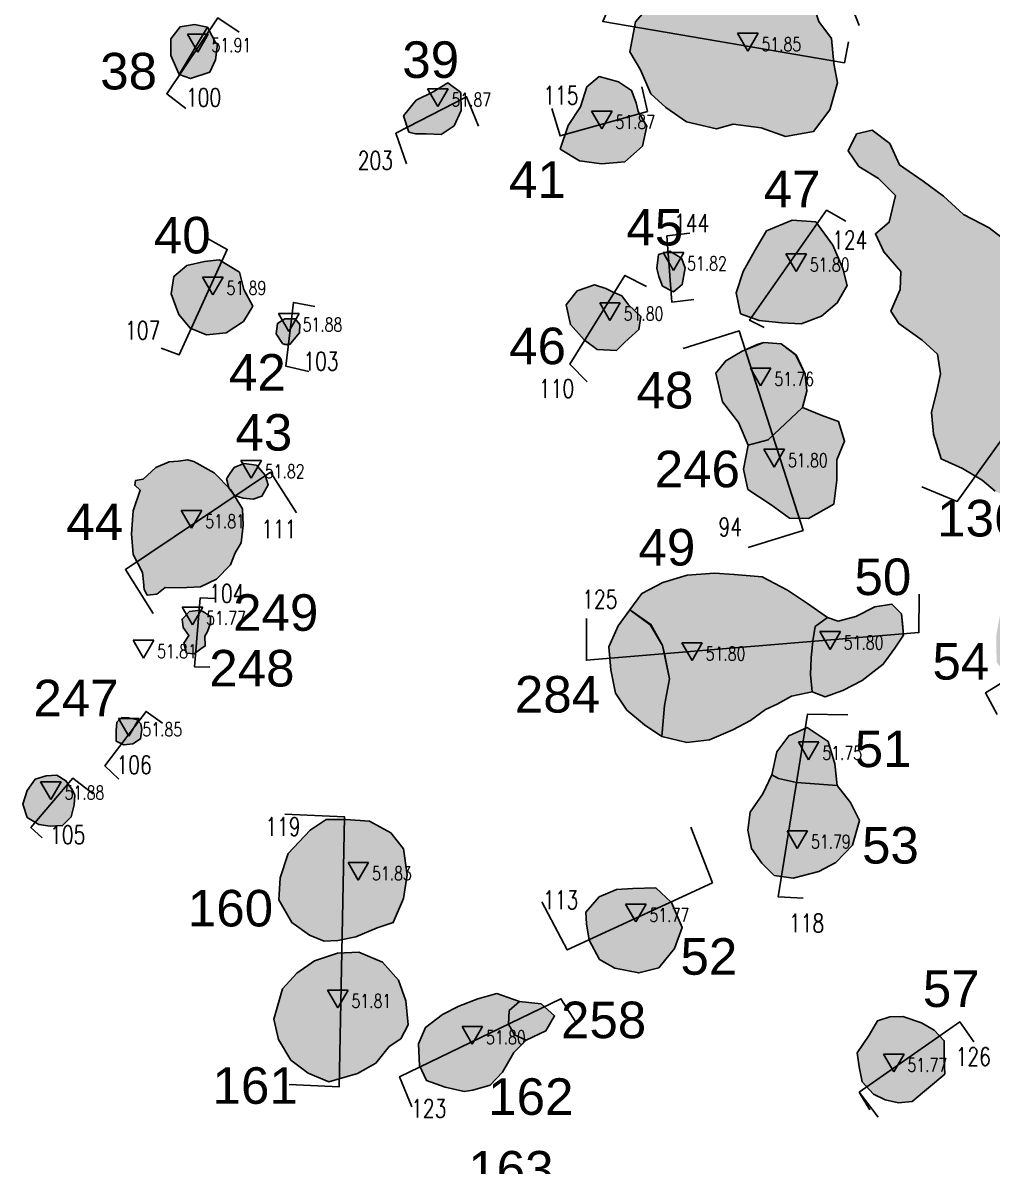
# Model space of a CAD drawing. Header units: millimetres. Extents: x 4462692 to 4462814, y 5793999 to 5794154.
# Drawn here: x 4462739.04 to 4462749.64, y 5794117.32 to 5794129.83 of the extents above; entities that cross this region are included whole.
import ezdxf

# ---------------------------------------------------------------- set-up
doc = ezdxf.new("R2010")
doc.units = ezdxf.units.MM
for name, color, linetype in [('00ProfilNr', 5, 'Continuous'), ('Befunde', 36, 'Continuous'), ('Befundnummern', 36, 'Continuous'), ('Gruben', 252, 'Continuous'), ('HÖHEN', 7, 'Continuous'), ('Pfosten', 254, 'Continuous'), ('Profile', 160, 'Continuous')]:
    doc.layers.add(name, color=color, linetype=linetype)
doc.styles.add('ROMANS', font='ROMANS.shx', dxfattribs={"width": 0.75})
doc.styles.get("Standard").update_dxf_attribs({"font": 'arial.ttf'})

# ---------------------------------------------------------------- blocks, each defined once
blk = doc.blocks.new('HP_FERTIG_OBERKANTE')
for p, q in [((-0.075, 0.1299), (0.075, 0.1299)), ((-0.075, 0.1299), (0, 0)), ((0, 0), (0.075, 0.1299))]:
    blk.add_line(p, q)
at = {"style": 'ROMANS', "width": 0.75}
blk.add_attdef('HÖHE', (0.1, 0), '', height=0.1, dxfattribs=at)

msp = doc.modelspace()

# ---------------------------------------------------------------- hatches: boundary and pattern name
at = {"layer": 'Gruben'}
h = msp.add_hatch(color=256, dxfattribs=at)
h.dxf.hatch_style = 1
h.paths.add_polyline_path([(4462741.363, 5794124.03), (4462741.313, 5794123.897), (4462741.16, 5794123.743), (4462740.983, 5794123.658), (4462740.761, 5794123.647), (4462740.599, 5794123.651), (4462740.506, 5794123.579), (4462740.402, 5794123.568), (4462740.368, 5794123.63), (4462740.36, 5794123.714), (4462740.349, 5794123.814), (4462740.246, 5794124.01), (4462740.228, 5794124.237), (4462740.246, 5794124.491), (4462740.325, 5794124.715), (4462740.265, 5794124.77), (4462740.274, 5794124.822), (4462740.356, 5794124.836), (4462740.496, 5794124.964), (4462740.64, 5794125.024), (4462740.744, 5794125.033), (4462740.84, 5794125.046), (4462740.912, 5794125.028), (4462741.135, 5794124.905), (4462741.317, 5794124.719), (4462741.442, 5794124.51), (4462741.452, 5794124.331), (4462741.428, 5794124.141)])
h.paths.add_polyline_path([(4462740.713, 5794126.726), (4462740.664, 5794126.863), (4462740.693, 5794127.054), (4462740.834, 5794127.173), (4462741.028, 5794127.218), (4462741.187, 5794127.235), (4462741.412, 5794127.099), (4462741.459, 5794126.91), (4462741.556, 5794126.727), (4462741.454, 5794126.561), (4462741.264, 5794126.438), (4462741.05, 5794126.416), (4462740.87, 5794126.488), (4462740.747, 5794126.636)])
h.paths.add_polyline_path([(4462741.765, 5794131.55), (4462741.614, 5794131.414), (4462741.384, 5794131.282), (4462741.22, 5794131.054), (4462741.137, 5794130.76), (4462741.158, 5794130.428), (4462741.239, 5794130.14), (4462741.476, 5794130.09), (4462741.741, 5794130.199), (4462742.031, 5794130.358), (4462742.19, 5794130.583), (4462742.319, 5794130.818), (4462742.519, 5794130.971), (4462742.732, 5794131.077), (4462742.822, 5794131.334), (4462742.728, 5794131.526), (4462742.492, 5794131.62), (4462742.202, 5794131.593)])
h = msp.add_hatch(color=256, dxfattribs=at)
h.dxf.hatch_style = 1
h.paths.add_polyline_path([(4462747.146, 5794126.33), (4462747.337, 5794126.316), (4462747.504, 5794126.189), (4462747.598, 5794125.983), (4462747.616, 5794125.798), (4462747.567, 5794125.619), (4462747.771, 5794125.537), (4462747.961, 5794125.467), (4462748.029, 5794125.252), (4462747.945, 5794125.047), (4462747.945, 5794124.824), (4462747.912, 5794124.564), (4462747.636, 5794124.407), (4462747.428, 5794124.41), (4462747.225, 5794124.554), (4462746.971, 5794124.723), (4462746.925, 5794124.945), (4462746.973, 5794125.206), (4462746.867, 5794125.456), (4462746.695, 5794125.68), (4462746.62, 5794125.997), (4462746.729, 5794126.131), (4462746.91, 5794126.236), (4462747.074, 5794126.31)])
h.paths.add_polyline_path([(4462746.892, 5794126.643), (4462746.843, 5794126.875), (4462746.92, 5794127.107), (4462747.043, 5794127.329), (4462747.176, 5794127.552), (4462747.457, 5794127.669), (4462747.713, 5794127.652), (4462747.901, 5794127.395), (4462748.008, 5794127.14), (4462748.057, 5794126.955), (4462747.949, 5794126.764), (4462747.777, 5794126.62), (4462747.555, 5794126.534), (4462747.343, 5794126.547), (4462747.093, 5794126.572)])
h.paths.add_polyline_path([(4462745.594, 5794126.843), (4462745.667, 5794126.744), (4462745.802, 5794126.615), (4462745.779, 5794126.472), (4462745.626, 5794126.336), (4462745.535, 5794126.245), (4462745.324, 5794126.256), (4462745.179, 5794126.361), (4462745.031, 5794126.527), (4462744.982, 5794126.743), (4462745.104, 5794126.897), (4462745.294, 5794126.962), (4462745.416, 5794126.923), (4462745.491, 5794126.885)])
h.paths.add_polyline_path([(4462745.771, 5794128.858), (4462745.866, 5794128.698), (4462745.818, 5794128.478), (4462745.625, 5794128.307), (4462745.371, 5794128.285), (4462745.131, 5794128.317), (4462744.919, 5794128.447), (4462745.005, 5794128.706), (4462745.14, 5794128.907), (4462745.209, 5794129.129), (4462745.346, 5794129.24), (4462745.556, 5794129.183), (4462745.698, 5794129.089), (4462745.751, 5794128.953)])
h.paths.add_polyline_path([(4462747.749, 5794129.841), (4462747.886, 5794129.657), (4462747.91, 5794129.384), (4462747.951, 5794129.172), (4462747.866, 5794128.877), (4462747.689, 5794128.64), (4462747.381, 5794128.584), (4462747.115, 5794128.679), (4462746.809, 5794128.719), (4462746.628, 5794128.667), (4462746.299, 5794128.743), (4462746.072, 5794128.9), (4462745.908, 5794129.05), (4462745.796, 5794129.314), (4462745.68, 5794129.512), (4462745.741, 5794129.84), (4462745.943, 5794130.069), (4462746.213, 5794130.115), (4462746.545, 5794130.223), (4462746.832, 5794130.41), (4462747.189, 5794130.431), (4462747.467, 5794130.346), (4462747.622, 5794130.158), (4462747.701, 5794129.989)])
h.paths.add_polyline_path([(4462749.077, 5794125.988), (4462749.046, 5794126.203), (4462748.878, 5794126.358), (4462748.622, 5794126.538), (4462748.535, 5794126.674), (4462748.636, 5794126.912), (4462748.646, 5794127.106), (4462748.46, 5794127.323), (4462748.367, 5794127.52), (4462748.517, 5794127.646), (4462748.585, 5794127.937), (4462748.401, 5794128.125), (4462748.186, 5794128.257), (4462748.068, 5794128.426), (4462748.16, 5794128.613), (4462748.331, 5794128.652), (4462748.524, 5794128.506), (4462748.631, 5794128.273), (4462748.888, 5794128.094), (4462749.11, 5794127.932), (4462749.329, 5794127.731), (4462749.612, 5794127.584), (4462749.865, 5794127.389), (4462750.022, 5794127.198), (4462750.023, 5794126.901), (4462750.055, 5794126.704), (4462750.149, 5794126.63), (4462750.361, 5794126.759), (4462750.682, 5794126.789), (4462750.915, 5794126.717), (4462751.13, 5794126.56), (4462751.33, 5794126.253), (4462751.402, 5794126.001), (4462751.576, 5794125.737), (4462751.786, 5794125.599), (4462751.896, 5794125.449), (4462752.176, 5794125.548), (4462752.446, 5794125.737), (4462752.678, 5794125.792), (4462752.926, 5794125.681), (4462753.11, 5794125.461), (4462753.21, 5794125.129), (4462753.26, 5794124.873), (4462753.206, 5794124.613), (4462753.399, 5794124.595), (4462753.612, 5794124.819), (4462753.768, 5794125.05), (4462753.999, 5794125.245), (4462754.222, 5794125.385), (4462754.538, 5794125.514), (4462754.84, 5794125.504), (4462755.013, 5794125.213), (4462755.158, 5794124.979), (4462755.205, 5794124.622), (4462755.288, 5794124.374), (4462755.376, 5794124.214), (4462755.245, 5794124.071), (4462755.048, 5794123.922), (4462754.818, 5794123.754), (4462754.568, 5794123.652), (4462754.263, 5794123.719), (4462754.051, 5794123.865), (4462753.868, 5794124.092), (4462753.688, 5794124.217), (4462753.564, 5794124.276), (4462753.421, 5794124.035), (4462753.294, 5794123.89), (4462753.051, 5794123.947), (4462752.512, 5794124.034), (4462752.349, 5794123.934), (4462752.251, 5794123.648), (4462752.053, 5794123.394), (4462751.744, 5794123.308), (4462751.487, 5794123.291), (4462751.356, 5794123.174), (4462751.377, 5794122.89), (4462751.305, 5794122.611), (4462751.144, 5794122.341), (4462750.89, 5794122.179), (4462750.608, 5794122.19), (4462750.337, 5794122.274), (4462750.07, 5794122.393), (4462749.883, 5794122.578), (4462749.692, 5794122.836), (4462749.687, 5794123.119), (4462749.743, 5794123.428), (4462749.948, 5794123.722), (4462750.224, 5794123.798), (4462750.503, 5794123.837), (4462750.746, 5794123.723), (4462750.951, 5794123.55), (4462751.195, 5794123.525), (4462751.342, 5794123.76), (4462751.519, 5794123.996), (4462751.793, 5794124.13), (4462751.955, 5794124.242), (4462751.859, 5794124.427), (4462751.777, 5794124.691), (4462751.708, 5794124.962), (4462751.529, 5794125.166), (4462751.273, 5794125.179), (4462750.935, 5794125.105), (4462750.667, 5794124.911), (4462750.456, 5794124.75), (4462750.187, 5794124.603), (4462749.964, 5794124.573), (4462749.675, 5794124.703), (4462749.535, 5794124.825), (4462749.318, 5794124.951), (4462749.087, 5794125.057), (4462749.002, 5794125.328), (4462748.979, 5794125.564), (4462749.04, 5794125.817)])
h = msp.add_hatch(color=256, dxfattribs=at)
h.dxf.hatch_style = 1
h.paths.add_polyline_path([(4462747.125, 5794120.635), (4462747.009, 5794120.796), (4462746.969, 5794120.996), (4462746.997, 5794121.195), (4462747.135, 5794121.394), (4462747.232, 5794121.603), (4462747.288, 5794121.853), (4462747.419, 5794122.029), (4462747.619, 5794122.118), (4462747.848, 5794121.965), (4462747.921, 5794121.723), (4462747.949, 5794121.486), (4462748.095, 5794121.3), (4462748.193, 5794121.103), (4462748.117, 5794120.831), (4462747.934, 5794120.641), (4462747.746, 5794120.546), (4462747.468, 5794120.471), (4462747.26, 5794120.499)])
h.paths.add_polyline_path([(4462747.164, 5794122.318), (4462746.999, 5794122.196), (4462746.805, 5794122.095), (4462746.553, 5794121.986), (4462746.304, 5794121.954), (4462746.031, 5794122.021), (4462745.839, 5794122.149), (4462745.648, 5794122.31), (4462745.523, 5794122.495), (4462745.473, 5794122.752), (4462745.45, 5794123.003), (4462745.554, 5794123.23), (4462745.681, 5794123.405), (4462745.813, 5794123.587), (4462746.04, 5794123.704), (4462746.307, 5794123.787), (4462746.607, 5794123.807), (4462746.823, 5794123.793), (4462747.129, 5794123.769), (4462747.405, 5794123.622), (4462747.625, 5794123.476), (4462747.843, 5794123.323), (4462747.959, 5794123.281), (4462748.151, 5794123.334), (4462748.361, 5794123.438), (4462748.546, 5794123.47), (4462748.652, 5794123.361), (4462748.675, 5794123.13), (4462748.579, 5794122.987), (4462748.451, 5794122.812), (4462748.22, 5794122.632), (4462748.011, 5794122.525), (4462747.818, 5794122.455), (4462747.673, 5794122.508), (4462747.447, 5794122.462), (4462747.29, 5794122.376)])
h = msp.add_hatch(color=256, dxfattribs=at)
h.dxf.hatch_style = 1
h.paths.add_polyline_path([(4462744.899, 5794116.679), (4462744.927, 5794116.432), (4462744.833, 5794116.233), (4462744.651, 5794116.017), (4462744.496, 5794115.815), (4462744.297, 5794115.602), (4462744.109, 5794115.47), (4462743.75, 5794115.425), (4462743.531, 5794115.545), (4462743.356, 5794115.854), (4462743.34, 5794116.132), (4462743.477, 5794116.419), (4462743.728, 5794116.606), (4462743.901, 5794116.797), (4462744.125, 5794116.921), (4462744.382, 5794116.99), (4462744.611, 5794116.953), (4462744.78, 5794116.908), (4462744.88, 5794116.772)])
h.paths.add_polyline_path([(4462743.049, 5794118.631), (4462742.903, 5794118.449), (4462742.7, 5794118.335), (4462742.389, 5794118.243), (4462742.162, 5794118.339), (4462741.973, 5794118.481), (4462741.836, 5794118.708), (4462741.785, 5794118.929), (4462741.88, 5794119.262), (4462742.039, 5794119.433), (4462742.23, 5794119.566), (4462742.481, 5794119.65), (4462742.717, 5794119.661), (4462742.973, 5794119.551), (4462743.149, 5794119.357), (4462743.231, 5794119.128), (4462743.255, 5794118.868), (4462743.177, 5794118.715)])
h.paths.add_polyline_path([(4462742.338, 5794119.781), (4462742.176, 5794119.846), (4462741.984, 5794119.985), (4462741.841, 5794120.236), (4462741.856, 5794120.476), (4462741.942, 5794120.742), (4462742.184, 5794120.997), (4462742.359, 5794121.112), (4462742.573, 5794121.114), (4462742.833, 5794121.093), (4462743.065, 5794120.967), (4462743.203, 5794120.791), (4462743.243, 5794120.507), (4462743.205, 5794120.248), (4462743.092, 5794119.988), (4462742.916, 5794119.927), (4462742.682, 5794119.828), (4462742.487, 5794119.789)])
h.paths.add_polyline_path([(4462745.199, 5794120.099), (4462745.345, 5794120.268), (4462745.534, 5794120.346), (4462745.714, 5794120.359), (4462745.965, 5794120.364), (4462746.137, 5794120.204), (4462746.254, 5794119.931), (4462746.169, 5794119.702), (4462745.998, 5794119.491), (4462745.778, 5794119.434), (4462745.515, 5794119.488), (4462745.349, 5794119.583), (4462745.235, 5794119.793), (4462745.207, 5794119.973)])
h.paths.add_polyline_path([(4462748.768, 5794118.027), (4462748.62, 5794118.015), (4462748.472, 5794118.046), (4462748.344, 5794118.108), (4462748.22, 5794118.245), (4462748.189, 5794118.407), (4462748.168, 5794118.562), (4462748.297, 5794118.753), (4462748.388, 5794118.91), (4462748.523, 5794118.956), (4462748.666, 5794118.959), (4462748.872, 5794118.89), (4462749.008, 5794118.81), (4462749.119, 5794118.692), (4462749.12, 5794118.493), (4462749.127, 5794118.329)])
h = msp.add_hatch(color=256, dxfattribs=at)
h.dxf.hatch_style = 1
h.paths.add_polyline_path([(4462745.323, 5794116.42), (4462745.424, 5794116.657), (4462745.619, 5794116.802), (4462745.895, 5794116.818), (4462746.119, 5794116.709), (4462746.27, 5794116.49), (4462746.232, 5794116.243), (4462746.012, 5794116.021), (4462745.776, 5794116.007), (4462745.517, 5794116.053), (4462745.375, 5794116.221)])
h.paths.add_polyline_path([(4462750.23, 5794116.701), (4462750.365, 5794116.83), (4462750.526, 5794116.893), (4462750.751, 5794116.96), (4462750.96, 5794116.947), (4462751.171, 5794116.888), (4462751.301, 5794116.768), (4462751.41, 5794116.569), (4462751.438, 5794116.331), (4462751.446, 5794116.123), (4462751.413, 5794115.893), (4462751.297, 5794115.693), (4462751.116, 5794115.53), (4462750.937, 5794115.4), (4462750.667, 5794115.366), (4462750.461, 5794115.443), (4462750.289, 5794115.552), (4462750.147, 5794115.74), (4462750.073, 5794115.934), (4462750.028, 5794116.2), (4462750.021, 5794116.365), (4462750.098, 5794116.549), (4462750.193, 5794116.639)])
h.paths.add_polyline_path([(4462755.209, 5794117.305), (4462755.109, 5794117.486), (4462755.078, 5794117.689), (4462755.215, 5794117.899), (4462755.372, 5794117.999), (4462755.552, 5794118.152), (4462755.791, 5794118.169), (4462756.045, 5794118.1), (4462756.219, 5794117.83), (4462756.278, 5794117.618), (4462756.477, 5794117.427), (4462756.626, 5794117.143), (4462756.511, 5794117.016), (4462756.338, 5794117.081), (4462756.076, 5794117.165), (4462755.852, 5794117.137), (4462755.674, 5794117.078), (4462755.45, 5794117.051), (4462755.322, 5794117.16)])
h.paths.add_polyline_path([(4462759.377, 5794111.822), (4462759.335, 5794111.891), (4462759.281, 5794111.955), (4462759.22, 5794112.008), (4462759.19, 5794112.026), (4462759.145, 5794112.022), (4462759.122, 5794112.016), (4462759.087, 5794111.989), (4462759.044, 5794111.969), (4462759.001, 5794111.967), (4462758.939, 5794112.012), (4462758.913, 5794112.061), (4462758.89, 5794112.11), (4462758.851, 5794112.174), (4462758.827, 5794112.254), (4462758.827, 5794112.332), (4462758.826, 5794112.388), (4462758.826, 5794112.473), (4462758.83, 5794112.558), (4462758.835, 5794112.593), (4462758.856, 5794112.668), (4462758.883, 5794112.73), (4462758.93, 5794112.774), (4462758.963, 5794112.828), (4462758.977, 5794112.899), (4462758.998, 5794112.96), (4462759.032, 5794112.983), (4462759.087, 5794113.018), (4462759.176, 5794113.061), (4462759.308, 5794113.085), (4462759.37, 5794113.092), (4462759.445, 5794113.123), (4462759.533, 5794113.156), (4462759.573, 5794113.157), (4462759.683, 5794113.177), (4462759.747, 5794113.179), (4462759.772, 5794113.172), (4462759.823, 5794113.097), (4462759.862, 5794113.023), (4462759.929, 5794112.941), (4462759.957, 5794112.884), (4462759.991, 5794112.77), (4462759.995, 5794112.68), (4462759.994, 5794112.618), (4462759.995, 5794112.509), (4462759.999, 5794112.479), (4462760.008, 5794112.409), (4462760.01, 5794112.355), (4462760.008, 5794112.308), (4462760.009, 5794112.262), (4462759.987, 5794112.179), (4462759.942, 5794112.111), (4462759.926, 5794112.074), (4462759.891, 5794111.994), (4462759.814, 5794111.911), (4462759.762, 5794111.855), (4462759.704, 5794111.815), (4462759.651, 5794111.776), (4462759.601, 5794111.75), (4462759.543, 5794111.722), (4462759.417, 5794111.744)])
h.paths.add_polyline_path([(4462744.582, 5794115.928), (4462744.833, 5794116.233), (4462744.927, 5794116.432), (4462744.88, 5794116.772), (4462744.78, 5794116.908), (4462744.611, 5794116.953), (4462744.382, 5794116.99), (4462744.125, 5794116.921), (4462743.901, 5794116.797), (4462743.728, 5794116.606), (4462743.856, 5794116.408), (4462744.105, 5794116.234), (4462744.307, 5794116.031)])
h.paths.add_polyline_path([(4462743.869, 5794118.139), (4462743.659, 5794118.186), (4462743.457, 5794118.257), (4462743.38, 5794118.422), (4462743.367, 5794118.66), (4462743.444, 5794118.838), (4462743.631, 5794118.981), (4462743.809, 5794119.07), (4462744.018, 5794119.153), (4462744.227, 5794119.209), (4462744.473, 5794119.123), (4462744.71, 5794119.097), (4462744.857, 5794118.965), (4462744.763, 5794118.802), (4462744.546, 5794118.699), (4462744.411, 5794118.566), (4462744.286, 5794118.349), (4462744.153, 5794118.207), (4462743.961, 5794118.154)])
at = {"layer": 'Pfosten'}
h = msp.add_hatch(color=256, dxfattribs=at)
h.dxf.hatch_style = 1
h.paths.add_polyline_path([(4462740.75, 5794129.264), (4462740.658, 5794129.469), (4462740.658, 5794129.654), (4462740.761, 5794129.784), (4462740.917, 5794129.81), (4462741.062, 5794129.78), (4462741.153, 5794129.604), (4462741.17, 5794129.594), (4462741.148, 5794129.423), (4462741.085, 5794129.288), (4462740.873, 5794129.217)])
h = msp.add_hatch(color=256, dxfattribs=at)
h.dxf.hatch_style = 1
h.paths.add_polyline_path([(4462743.261, 5794128.63), (4462743.206, 5794128.811), (4462743.344, 5794128.98), (4462743.529, 5794129.073), (4462743.69, 5794129.171), (4462743.83, 5794129.064), (4462743.835, 5794128.869), (4462743.76, 5794128.701), (4462743.618, 5794128.606), (4462743.452, 5794128.613), (4462743.337, 5794128.612)])
h = msp.add_hatch(color=256, dxfattribs=at)
h.dxf.hatch_style = 1
h.paths.add_polyline_path([(4462745.996, 5794127.052), (4462745.977, 5794127.143), (4462745.994, 5794127.293), (4462746.118, 5794127.33), (4462746.246, 5794127.252), (4462746.284, 5794127.147), (4462746.254, 5794126.965), (4462746.157, 5794126.886), (4462746.038, 5794126.948)])
h = msp.add_hatch(color=256, dxfattribs=at)
h.dxf.hatch_style = 1
h.paths.add_polyline_path([(4462741.307, 5794124.901), (4462741.351, 5794124.964), (4462741.459, 5794125.006), (4462741.595, 5794124.989), (4462741.692, 5794124.879), (4462741.725, 5794124.775), (4462741.655, 5794124.65), (4462741.559, 5794124.616), (4462741.449, 5794124.628), (4462741.357, 5794124.657), (4462741.293, 5794124.74), (4462741.269, 5794124.838)])
h.paths.add_polyline_path([(4462741.882, 5794126.32), (4462741.81, 5794126.427), (4462741.826, 5794126.54), (4462741.906, 5794126.589), (4462742.021, 5794126.589), (4462742.069, 5794126.528), (4462742.066, 5794126.438), (4462741.99, 5794126.347), (4462741.961, 5794126.308), (4462741.907, 5794126.309)])
h = msp.add_hatch(color=256, dxfattribs=at)
h.dxf.hatch_style = 1
h.paths.add_polyline_path([(4462741.093, 5794123.334), (4462741.094, 5794123.26), (4462741.06, 5794123.168), (4462741.031, 5794123.117), (4462741.036, 5794123.011), (4462740.988, 5794122.981), (4462740.914, 5794122.927), (4462740.832, 5794122.933), (4462740.801, 5794123.043), (4462740.858, 5794123.127), (4462740.795, 5794123.212), (4462740.783, 5794123.305), (4462740.864, 5794123.387), (4462740.985, 5794123.402), (4462741.029, 5794123.376)])
h = msp.add_hatch(color=256, dxfattribs=at)
h.dxf.hatch_style = 1
h.paths.add_polyline_path([(4462740.341, 5794122.099), (4462740.328, 5794121.994), (4462740.245, 5794121.942), (4462740.146, 5794121.931), (4462740.06, 5794121.97), (4462740.063, 5794122.085), (4462740.069, 5794122.177), (4462740.124, 5794122.23), (4462740.198, 5794122.226), (4462740.284, 5794122.208), (4462740.332, 5794122.159)])
h = msp.add_hatch(color=256, dxfattribs=at)
h.dxf.hatch_style = 1
h.paths.add_polyline_path([(4462739.608, 5794121.38), (4462739.601, 5794121.273), (4462739.57, 5794121.142), (4462739.475, 5794121.046), (4462739.34, 5794121.04), (4462739.214, 5794121.06), (4462739.089, 5794121.135), (4462739.041, 5794121.281), (4462739.088, 5794121.429), (4462739.176, 5794121.556), (4462739.296, 5794121.592), (4462739.413, 5794121.598), (4462739.511, 5794121.537), (4462739.579, 5794121.442)])

# ---------------------------------------------------------------- linework, layer by layer
at = {"layer": 'Befunde'}
for points, elevation in [([(4462741.062, 5794129.78), (4462740.75, 5794129.264)], 51.88), ([(4462745.681, 5794123.405), (4462745.904, 5794123.242), (4462746.038, 5794123.018), (4462746.06, 5794122.926), (4462746.114, 5794122.651), (4462746.061, 5794122.359), (4462746.031, 5794122.021)], 51.956), ([(4462747.232, 5794121.603), (4462747.307, 5794121.563), (4462747.503, 5794121.517), (4462747.949, 5794121.486)], 51.872), ([(4462744.546, 5794118.699), (4462744.42, 5794118.757), (4462744.354, 5794118.876), (4462744.361, 5794119.022), (4462744.473, 5794119.123)], 51.931)]:
    msp.add_lwpolyline(points, dxfattribs=dict(at, elevation=elevation))
for points, elevation in [([(4462746.62, 5794125.997), (4462746.695, 5794125.68), (4462746.867, 5794125.456), (4462746.973, 5794125.206), (4462747.193, 5794125.265), (4462747.567, 5794125.619), (4462747.616, 5794125.798), (4462747.598, 5794125.983), (4462747.491, 5794126.199), (4462747.414, 5794126.257), (4462747.337, 5794126.316), (4462747.146, 5794126.33), (4462746.91, 5794126.236), (4462746.729, 5794126.131), (4462746.62, 5794125.997)], 53.238), ([(4462745.681, 5794123.405), (4462745.554, 5794123.23), (4462745.45, 5794123.003), (4462745.473, 5794122.752), (4462745.523, 5794122.495), (4462745.648, 5794122.31), (4462745.839, 5794122.149), (4462746.031, 5794122.021), (4462746.061, 5794122.359), (4462746.114, 5794122.651), (4462746.038, 5794123.018), (4462745.911, 5794123.247), (4462745.681, 5794123.405)], 51.933), ([(4462747.843, 5794123.323), (4462747.708, 5794123.226), (4462747.681, 5794123.068), (4462747.663, 5794122.882), (4462747.655, 5794122.698), (4462747.673, 5794122.508), (4462747.818, 5794122.455), (4462748.011, 5794122.525), (4462748.22, 5794122.632), (4462748.451, 5794122.812), (4462748.579, 5794122.987), (4462748.675, 5794123.13), (4462748.662, 5794123.259), (4462748.652, 5794123.361), (4462748.546, 5794123.47), (4462748.361, 5794123.438), (4462748.151, 5794123.334), (4462747.959, 5794123.281)], 51.933), ([(4462744.473, 5794119.123), (4462744.361, 5794119.022), (4462744.354, 5794118.876), (4462744.42, 5794118.757), (4462744.546, 5794118.699), (4462744.763, 5794118.802), (4462744.857, 5794118.965), (4462744.71, 5794119.097)], 51.884)]:
    msp.add_lwpolyline(points, close=True, dxfattribs=dict(at, elevation=elevation))
for points in [[(4462747.749, 5794129.841, 52), (4462747.886, 5794129.657, 51.98), (4462747.91, 5794129.384, 51.981), (4462747.951, 5794129.172, 51.954), (4462747.866, 5794128.877, 51.957), (4462747.689, 5794128.64, 51.96), (4462747.381, 5794128.584, 51.963), (4462747.115, 5794128.679, 51.982), (4462746.809, 5794128.719, 51.979), (4462746.628, 5794128.667, 51.975), (4462746.299, 5794128.743, 51.97), (4462746.072, 5794128.9, 52), (4462745.908, 5794129.05, 52.012), (4462745.796, 5794129.314, 52.029), (4462745.68, 5794129.512, 52.028), (4462745.741, 5794129.84, 52.017), (4462745.943, 5794130.069, 52.025), (4462746.213, 5794130.115, 52.023), (4462746.545, 5794130.223, 52.014), (4462746.832, 5794130.41, 52.011), (4462747.189, 5794130.431, 52.008), (4462747.467, 5794130.346, 51.996), (4462747.622, 5794130.158, 51.996), (4462747.701, 5794129.989, 51.997)], [(4462740.75, 5794129.264, 52.031), (4462740.658, 5794129.469, 52.034), (4462740.658, 5794129.654, 52.037), (4462740.761, 5794129.784, 52.035), (4462740.917, 5794129.81, 52.056), (4462741.062, 5794129.78, 52.067), (4462741.153, 5794129.604, 52.041), (4462741.153, 5794129.604, 52.041), (4462741.153, 5794129.604, 52.041), (4462741.153, 5794129.604, 52.041), (4462741.17, 5794129.594, 52.036), (4462741.17, 5794129.594, 52.036), (4462741.148, 5794129.423, 52.025), (4462741.085, 5794129.288, 52.044), (4462740.873, 5794129.217, 52.029)], [(4462745.771, 5794128.858, 52.001), (4462745.866, 5794128.698, 51.991), (4462745.818, 5794128.478, 51.996), (4462745.625, 5794128.307, 51.986), (4462745.371, 5794128.285, 51.989), (4462745.131, 5794128.317, 51.964), (4462744.919, 5794128.447, 51.947), (4462745.005, 5794128.706, 51.957), (4462745.14, 5794128.907, 52.017), (4462745.209, 5794129.129, 51.998), (4462745.346, 5794129.24, 52.047), (4462745.556, 5794129.183, 52.02), (4462745.698, 5794129.089, 52.02), (4462745.751, 5794128.953, 52.025)], [(4462743.261, 5794128.63, 52.011), (4462743.206, 5794128.811, 52.016), (4462743.344, 5794128.98, 52.014), (4462743.529, 5794129.073, 51.994), (4462743.69, 5794129.171, 51.973), (4462743.83, 5794129.064, 51.977), (4462743.835, 5794128.869, 51.963), (4462743.76, 5794128.701, 51.998), (4462743.618, 5794128.606, 51.999), (4462743.452, 5794128.613, 51.992), (4462743.337, 5794128.612, 51.999)], [(4462746.892, 5794126.643, 51.94), (4462746.843, 5794126.875, 53.246), (4462746.92, 5794127.107, 53.275), (4462747.043, 5794127.329, 53.28), (4462747.176, 5794127.552, 53.292), (4462747.457, 5794127.669, 53.276), (4462747.713, 5794127.652, 53.273), (4462747.901, 5794127.395, 53.301), (4462748.008, 5794127.14, 53.254), (4462748.057, 5794126.955, 53.21), (4462747.949, 5794126.764, 53.26), (4462747.777, 5794126.62, 53.296), (4462747.555, 5794126.534, 53.259), (4462747.343, 5794126.547, 53.251), (4462747.093, 5794126.572, 53.257)], [(4462740.713, 5794126.726, 51.982), (4462740.664, 5794126.863, 51.996), (4462740.693, 5794127.054, 52.011), (4462740.834, 5794127.173, 52.009), (4462741.028, 5794127.218, 52.021), (4462741.187, 5794127.235, 52.019), (4462741.412, 5794127.099, 52.01), (4462741.459, 5794126.91, 52.02), (4462741.556, 5794126.727, 52.002), (4462741.454, 5794126.561, 52.018), (4462741.264, 5794126.438, 52.017), (4462741.05, 5794126.416, 52.008), (4462740.87, 5794126.488, 51.974), (4462740.747, 5794126.636, 51.983)], [(4462745.996, 5794127.052, 51.96), (4462745.977, 5794127.143, 53.3), (4462745.994, 5794127.293, 53.29), (4462746.118, 5794127.33, 53.31), (4462746.246, 5794127.252, 53.309), (4462746.284, 5794127.147, 53.31), (4462746.254, 5794126.965, 53.295), (4462746.157, 5794126.886, 53.278), (4462746.038, 5794126.948, 53.287)], [(4462745.594, 5794126.843, 51.94), (4462745.667, 5794126.744, 53.282), (4462745.802, 5794126.615, 53.283), (4462745.779, 5794126.472, 53.262), (4462745.626, 5794126.336, 53.242), (4462745.535, 5794126.245, 53.266), (4462745.324, 5794126.256, 53.283), (4462745.179, 5794126.361, 53.308), (4462745.031, 5794126.527, 53.309), (4462744.982, 5794126.743, 53.304), (4462745.104, 5794126.897, 53.289), (4462745.294, 5794126.962, 53.289), (4462745.416, 5794126.923, 53.284), (4462745.491, 5794126.885, 53.288)], [(4462741.882, 5794126.32, 51.992), (4462741.81, 5794126.427, 51.984), (4462741.826, 5794126.54, 51.999), (4462741.906, 5794126.589, 52.008), (4462742.021, 5794126.589, 52.007), (4462742.069, 5794126.528, 52.008), (4462742.066, 5794126.438, 51.999), (4462741.99, 5794126.347, 52), (4462741.961, 5794126.308, 52.001), (4462741.907, 5794126.309, 51.993)], [(4462747.146, 5794126.33, 51.92), (4462747.337, 5794126.316, 53.249), (4462747.504, 5794126.189, 53.253), (4462747.598, 5794125.983, 53.254), (4462747.616, 5794125.798, 53.256), (4462747.567, 5794125.619, 53.258), (4462747.771, 5794125.537, 53.256), (4462747.961, 5794125.467, 53.277), (4462748.029, 5794125.252, 53.295), (4462747.945, 5794125.047, 53.278), (4462747.945, 5794124.824, 53.291), (4462747.912, 5794124.564, 53.301), (4462747.636, 5794124.407, 53.294), (4462747.428, 5794124.41, 53.294), (4462747.225, 5794124.554, 53.273), (4462746.971, 5794124.723, 53.286), (4462746.925, 5794124.945, 53.273), (4462746.973, 5794125.206, 53.255), (4462746.867, 5794125.456, 53.25), (4462746.695, 5794125.68, 53.247), (4462746.62, 5794125.997, 53.238), (4462746.729, 5794126.131, 53.242), (4462746.91, 5794126.236, 53.265), (4462747.074, 5794126.31, 53.257)], [(4462741.363, 5794124.03, 51.896), (4462741.313, 5794123.897, 51.889), (4462741.16, 5794123.743, 51.894), (4462740.983, 5794123.658, 51.892), (4462740.761, 5794123.647, 51.895), (4462740.599, 5794123.651, 51.907), (4462740.506, 5794123.579, 51.91), (4462740.402, 5794123.568, 51.918), (4462740.368, 5794123.63, 51.927), (4462740.36, 5794123.714, 51.926), (4462740.349, 5794123.814, 51.916), (4462740.246, 5794124.01, 51.911), (4462740.228, 5794124.237, 51.907), (4462740.246, 5794124.491, 51.908), (4462740.325, 5794124.715, 51.916), (4462740.265, 5794124.77, 51.916), (4462740.274, 5794124.822, 51.916), (4462740.356, 5794124.836, 51.914), (4462740.496, 5794124.964, 51.911), (4462740.64, 5794125.024, 51.934), (4462740.744, 5794125.033, 51.933), (4462740.84, 5794125.046, 51.942), (4462740.84, 5794125.046, 51.942), (4462740.912, 5794125.028, 51.942), (4462741.135, 5794124.905, 51.933), (4462741.317, 5794124.719, 51.949), (4462741.442, 5794124.51, 51.935), (4462741.452, 5794124.331, 51.914), (4462741.428, 5794124.141, 51.898)], [(4462741.307, 5794124.901, 51.952), (4462741.351, 5794124.964, 51.953), (4462741.459, 5794125.006, 51.952), (4462741.595, 5794124.989, 51.951), (4462741.692, 5794124.879, 51.937), (4462741.725, 5794124.775, 51.938), (4462741.655, 5794124.65, 51.94), (4462741.559, 5794124.616, 51.927), (4462741.449, 5794124.628, 51.937), (4462741.357, 5794124.657, 51.943), (4462741.293, 5794124.74, 51.949), (4462741.269, 5794124.838, 51.944)], [(4462747.164, 5794122.318, 51.911), (4462746.999, 5794122.196, 51.914), (4462746.805, 5794122.095, 51.926), (4462746.553, 5794121.986, 51.909), (4462746.304, 5794121.954, 51.888), (4462746.031, 5794122.021, 51.924), (4462745.839, 5794122.149, 51.916), (4462745.648, 5794122.31, 51.916), (4462745.523, 5794122.495, 51.94), (4462745.473, 5794122.752, 51.961), (4462745.45, 5794123.003, 51.959), (4462745.554, 5794123.23, 51.967), (4462745.681, 5794123.405, 51.956), (4462745.813, 5794123.587, 51.965), (4462746.04, 5794123.704, 51.962), (4462746.307, 5794123.787, 51.968), (4462746.607, 5794123.807, 51.952), (4462746.823, 5794123.793, 51.955), (4462747.129, 5794123.769, 51.945), (4462747.405, 5794123.622, 51.943), (4462747.625, 5794123.476, 51.941), (4462747.843, 5794123.323, 51.933), (4462747.959, 5794123.281, 51.94), (4462748.151, 5794123.334, 51.937), (4462748.361, 5794123.438, 51.926), (4462748.546, 5794123.47, 51.924), (4462748.652, 5794123.361, 51.897), (4462748.675, 5794123.13, 51.915), (4462748.579, 5794122.987, 51.911), (4462748.451, 5794122.812, 51.906), (4462748.22, 5794122.632, 51.886), (4462748.011, 5794122.525, 51.905), (4462747.818, 5794122.455, 51.896), (4462747.673, 5794122.508, 51.881), (4462747.447, 5794122.462, 51.911), (4462747.29, 5794122.376, 51.918)], [(4462741.093, 5794123.334, 51.867), (4462741.094, 5794123.26, 51.887), (4462741.06, 5794123.168, 51.883), (4462741.031, 5794123.117, 51.889), (4462741.036, 5794123.011, 51.889), (4462740.988, 5794122.981, 51.895), (4462740.914, 5794122.927, 51.9), (4462740.832, 5794122.933, 51.911), (4462740.801, 5794123.043, 51.894), (4462740.858, 5794123.127, 51.895), (4462740.795, 5794123.212, 51.895), (4462740.783, 5794123.305, 51.906), (4462740.864, 5794123.387, 51.9), (4462740.985, 5794123.402, 51.885), (4462741.029, 5794123.376, 51.884)], [(4462740.341, 5794122.099, 51.966), (4462740.328, 5794121.994, 51.973), (4462740.245, 5794121.942, 51.965), (4462740.146, 5794121.931, 51.973), (4462740.06, 5794121.97, 51.978), (4462740.063, 5794122.085, 51.976), (4462740.069, 5794122.177, 51.966), (4462740.124, 5794122.23, 51.969), (4462740.198, 5794122.226, 51.972), (4462740.284, 5794122.208, 51.975), (4462740.332, 5794122.159, 51.975)], [(4462747.125, 5794120.635, 51.906), (4462747.009, 5794120.796, 51.907), (4462746.969, 5794120.996, 51.916), (4462746.997, 5794121.195, 51.905), (4462747.135, 5794121.394, 51.889), (4462747.232, 5794121.603, 51.872), (4462747.288, 5794121.853, 51.888), (4462747.419, 5794122.029, 51.891), (4462747.619, 5794122.118, 51.871), (4462747.848, 5794121.965, 51.843), (4462747.921, 5794121.723, 51.85), (4462747.949, 5794121.486, 51.862), (4462748.095, 5794121.3, 51.868), (4462748.193, 5794121.103, 51.864), (4462748.117, 5794120.831, 51.894), (4462747.934, 5794120.641, 51.911), (4462747.746, 5794120.546, 51.904), (4462747.468, 5794120.471, 51.888), (4462747.26, 5794120.499, 51.875)], [(4462739.608, 5794121.38, 51.981), (4462739.601, 5794121.273, 51.989), (4462739.57, 5794121.142, 52.002), (4462739.475, 5794121.046, 51.98), (4462739.34, 5794121.04, 52.015), (4462739.214, 5794121.06, 52.01), (4462739.089, 5794121.135, 51.984), (4462739.041, 5794121.281, 51.988), (4462739.088, 5794121.429, 51.973), (4462739.176, 5794121.556, 51.985), (4462739.296, 5794121.592, 52.003), (4462739.413, 5794121.598, 51.999), (4462739.511, 5794121.537, 51.988), (4462739.579, 5794121.442, 51.988)], [(4462742.338, 5794119.781, 51.948), (4462742.176, 5794119.846, 51.96), (4462741.984, 5794119.985, 51.961), (4462741.841, 5794120.236, 51.971), (4462741.856, 5794120.476, 51.968), (4462741.942, 5794120.742, 51.949), (4462742.184, 5794120.997, 51.942), (4462742.359, 5794121.112, 51.922), (4462742.573, 5794121.114, 51.933), (4462742.833, 5794121.093, 51.929), (4462743.065, 5794120.967, 51.927), (4462743.203, 5794120.791, 51.945), (4462743.243, 5794120.507, 51.922), (4462743.205, 5794120.248, 51.914), (4462743.092, 5794119.988, 51.915), (4462742.916, 5794119.927, 51.929), (4462742.682, 5794119.828, 51.938), (4462742.487, 5794119.789, 51.942)], [(4462745.199, 5794120.099, 51.868), (4462745.345, 5794120.268, 51.91), (4462745.534, 5794120.346, 51.933), (4462745.714, 5794120.359, 51.93), (4462745.965, 5794120.364, 51.901), (4462746.137, 5794120.204, 51.909), (4462746.254, 5794119.931, 51.909), (4462746.169, 5794119.702, 51.913), (4462745.998, 5794119.491, 51.917), (4462745.778, 5794119.434, 51.894), (4462745.515, 5794119.488, 51.881), (4462745.349, 5794119.583, 51.875), (4462745.235, 5794119.793, 51.867), (4462745.207, 5794119.973, 51.866)], [(4462743.049, 5794118.631, 51.913), (4462742.903, 5794118.449, 51.951), (4462742.7, 5794118.335, 51.956), (4462742.389, 5794118.243, 51.954), (4462742.162, 5794118.339, 51.976), (4462741.973, 5794118.481, 51.965), (4462741.836, 5794118.708, 51.97), (4462741.785, 5794118.929, 51.979), (4462741.88, 5794119.262, 51.974), (4462742.039, 5794119.433, 51.978), (4462742.23, 5794119.566, 51.961), (4462742.481, 5794119.65, 51.945), (4462742.717, 5794119.661, 51.953), (4462742.973, 5794119.551, 51.95), (4462743.149, 5794119.357, 51.925), (4462743.231, 5794119.128, 51.919), (4462743.255, 5794118.868, 51.919), (4462743.177, 5794118.715, 51.911)], [(4462743.869, 5794118.139, 51.911), (4462743.659, 5794118.186, 51.899), (4462743.457, 5794118.257, 51.925), (4462743.38, 5794118.422, 51.925), (4462743.367, 5794118.66, 51.91), (4462743.444, 5794118.838, 51.921), (4462743.631, 5794118.981, 51.938), (4462743.809, 5794119.07, 51.935), (4462744.018, 5794119.153, 51.931), (4462744.227, 5794119.209, 51.922), (4462744.473, 5794119.123, 51.884), (4462744.71, 5794119.097, 51.88), (4462744.857, 5794118.965, 51.871), (4462744.763, 5794118.802, 51.894), (4462744.546, 5794118.699, 51.931), (4462744.411, 5794118.566, 51.923), (4462744.286, 5794118.349, 51.921), (4462744.153, 5794118.207, 51.904), (4462743.961, 5794118.154, 51.913)], [(4462748.768, 5794118.027, 51.9), (4462748.62, 5794118.015, 51.915), (4462748.472, 5794118.046, 51.91), (4462748.344, 5794118.108, 51.89), (4462748.22, 5794118.245, 51.894), (4462748.189, 5794118.407, 51.901), (4462748.168, 5794118.562, 51.893), (4462748.297, 5794118.753, 51.906), (4462748.388, 5794118.91, 51.904), (4462748.523, 5794118.956, 51.917), (4462748.666, 5794118.959, 51.939), (4462748.872, 5794118.89, 51.92), (4462749.008, 5794118.81, 51.908), (4462749.119, 5794118.692, 51.907), (4462749.12, 5794118.493, 51.916), (4462749.127, 5794118.329, 51.917)]]:
    msp.add_polyline3d(points, close=True, dxfattribs=at)
msp.add_polyline3d([(4462749.675, 5794124.703, 53.257), (4462749.535, 5794124.825, 53.272), (4462749.318, 5794124.951, 53.275), (4462749.087, 5794125.057, 53.295), (4462749.002, 5794125.328, 53.28), (4462748.979, 5794125.564, 53.279), (4462749.04, 5794125.817, 53.276), (4462749.077, 5794125.988, 51.89), (4462749.046, 5794126.203, 53.265), (4462748.878, 5794126.358, 53.264), (4462748.622, 5794126.538, 53.278), (4462748.535, 5794126.674, 53.278), (4462748.636, 5794126.912, 53.279), (4462748.646, 5794127.106, 53.278), (4462748.46, 5794127.323, 53.27), (4462748.367, 5794127.52, 53.269), (4462748.517, 5794127.646, 53.252), (4462748.585, 5794127.937, 53.253), (4462748.401, 5794128.125, 53.276), (4462748.186, 5794128.257, 53.301), (4462748.068, 5794128.426, 53.3), (4462748.16, 5794128.613, 53.298), (4462748.331, 5794128.652, 53.296), (4462748.524, 5794128.506, 53.275), (4462748.631, 5794128.273, 53.231), (4462748.888, 5794128.094, 53.25), (4462749.11, 5794127.932, 53.275), (4462749.329, 5794127.731, 53.287), (4462749.612, 5794127.584, 53.282), (4462749.865, 5794127.389, 53.277)], dxfattribs=at)
at = {"layer": 'Profile'}
for points, elevation in [([(4462745.812, 5794129.126), (4462745.873, 5794128.859), (4462744.917, 5794128.59), (4462744.828, 5794128.889)], 51.01), ([(4462747.149, 5794126.496), (4462746.99, 5794126.574), (4462747.832, 5794127.778), (4462748.043, 5794127.658)], 51.94), ([(4462748.843, 5794123.577), (4462748.842, 5794123.157), (4462745.205, 5794122.855), (4462745.205, 5794123.312)], 51.94), ([(4462743.296, 5794117.969), (4462743.162, 5794118.299), (4462744.926, 5794119.153), (4462745.088, 5794118.895)], 51.94), ([(4462748.398, 5794117.858), (4462748.19, 5794118.13), (4462749.288, 5794118.898), (4462749.441, 5794118.681)], 51.91), ([(4462748.272, 5794118.187), (4462748.19, 5794118.13), (4462748.305, 5794117.936)], 0.14)]:
    msp.add_lwpolyline(points, dxfattribs=dict(at, elevation=elevation))
for points in [[(4462748.703, 5794130.031, 51.983), (4462748.58, 5794130.328, 51.97), (4462748.082, 5794130.069, 51.999), (4462748.19, 5794129.798, 51.983)], [(4462745.534, 5794130.186, 0.14), (4462745.383, 5794129.843, 51.99), (4462748.028, 5794129.391, 51.99), (4462748.07, 5794129.619, 0.14)], [(4462741.408, 5794129.725, 52.047), (4462741.175, 5794129.884, 52.049), (4462740.614, 5794129.051, 52.039), (4462740.825, 5794128.89, 52.051)], [(4462744.023, 5794128.698, 52.008), (4462743.894, 5794129.019, 51.983), (4462743.12, 5794128.62, 52.006), (4462743.239, 5794128.284, 52.047)], [(4462746.338, 5794127.525, 0.14), (4462746.083, 5794127.497, 51.96), (4462746.138, 5794126.772, 51.96), (4462746.38, 5794126.802, 0.14)], [(4462740.552, 5794126.27, 52.004), (4462740.752, 5794126.196, 52.005), (4462741.276, 5794127.349, 52.017), (4462741.062, 5794127.467, 52.023)], [(4462745.862, 5794126.945, 51.957), (4462745.627, 5794127.064, 51.963), (4462745.023, 5794126.093, 52.015), (4462745.215, 5794125.9, 52.001)], [(4462750.624, 5794126.95, 0.14), (4462750.845, 5794126.799, 51.89), (4462749.261, 5794124.592, 51.89), (4462748.873, 5794124.753, 0.14)], [(4462742.235, 5794126.724, 52.024), (4462742.001, 5794126.769, 52.025), (4462741.918, 5794126.071, 52.024), (4462742.168, 5794126.012, 52.028)], [(4462746.264, 5794126.264, 51.896), (4462746.877, 5794126.458, 51.912), (4462747.575, 5794124.276, 51.941), (4462746.973, 5794124.088, 51.93)], [(4462742.033, 5794124.469, 51.958), (4462741.748, 5794124.913, 51.949), (4462740.163, 5794123.846, 51.923), (4462740.468, 5794123.368, 51.904)], [(4462749.699, 5794122.26, 0.14), (4462749.572, 5794122.499, 0.14), (4462752.421, 5794124.253, 0.14), (4462755.805, 5794124.577, 0.14), (4462755.806, 5794124.36, 0.14)], [(4462741.147, 5794123.53, 51.895), (4462740.979, 5794123.537, 51.896), (4462740.918, 5794122.784, 51.937), (4462741.085, 5794122.78, 51.932)], [(4462740.567, 5794122.168, 51.985), (4462740.389, 5794122.296, 51.983), (4462739.939, 5794121.701, 51.992), (4462740.091, 5794121.556, 51.99)], [(4462748.063, 5794122.258, 0.14), (4462747.624, 5794122.267, 51.89), (4462747.302, 5794120.268, 51.93), (4462747.577, 5794120.254, 0.14)], [(4462739.811, 5794121.395, 51.98), (4462739.587, 5794121.565, 51.991), (4462739.129, 5794121.024, 51.983), (4462739.252, 5794120.911, 51.992)], [(4462741.905, 5794121.171, 0.14), (4462742.559, 5794121.144, 51.97), (4462742.5, 5794118.187, 51.95), (4462741.955, 5794118.214, 0.14)], [(4462744.716, 5794120.214, 51.919), (4462744.996, 5794119.687, 51.849), (4462746.584, 5794120.422, 51.896), (4462746.349, 5794121.031, 51.904)]]:
    msp.add_polyline3d(points, dxfattribs=at)

# ---------------------------------------------------------------- block references
at = {"layer": 'HÖHEN', "xscale": 1.5, "yscale": 1.5, "zscale": 1.5}
for p, values in [((4462740.955, 5794129.508, 52.05), {'HÖHE': '51.91'}), ((4462746.97, 5794129.518, 51.986), {'HÖHE': '51.85'}), ((4462743.579, 5794128.911, 52.006), {'HÖHE': '51.87'}), ((4462745.373, 5794128.667, 52.006), {'HÖHE': '51.87'}), ((4462746.157, 5794127.12, 51.961), {'HÖHE': '51.82'}), ((4462747.499, 5794127.106, 51.943), {'HÖHE': '51.80'}), ((4462741.119, 5794126.851, 52.031), {'HÖHE': '51.89'}), ((4462745.463, 5794126.57, 51.941), {'HÖHE': '51.80'}), ((4462741.951, 5794126.452, 52.017), {'HÖHE': '51.88'}), ((4462747.111, 5794125.857, 51.899), {'HÖHE': '51.76'}), ((4462741.538, 5794124.846, 51.958), {'HÖHE': '51.82'}), ((4462740.886, 5794124.3, 51.952), {'HÖHE': '51.81'}), ((4462740.896, 5794123.241, 51.908), {'HÖHE': '51.77'}), ((4462747.87, 5794122.973, 51.936), {'HÖHE': '51.80'}), ((4462740.36, 5794122.879, 51.953), {'HÖHE': '51.81'}), ((4462746.36, 5794122.852, 51.943), {'HÖHE': '51.80'}), ((4462740.199, 5794122.023, 51.988), {'HÖHE': '51.85'}), ((4462747.636, 5794121.767, 51.886), {'HÖHE': '51.75'}), ((4462739.348, 5794121.332, 52.017), {'HÖHE': '51.88'}), ((4462747.512, 5794120.795, 51.933), {'HÖHE': '51.79'}), ((4462742.71, 5794120.448, 51.97), {'HÖHE': '51.83'}), ((4462745.745, 5794119.992, 51.911), {'HÖHE': '51.77'}), ((4462742.486, 5794119.052, 51.948), {'HÖHE': '51.81'}), ((4462743.957, 5794118.654, 51.938), {'HÖHE': '51.80'}), ((4462748.567, 5794118.352, 51.913), {'HÖHE': '51.77'})]:
    msp.add_blockref('HP_FERTIG_OBERKANTE', p, dxfattribs=at).add_auto_attribs(values)
at = {"layer": 'HÖHEN', "color": 3, "xscale": 1.5, "yscale": 1.5, "zscale": 1.5}
msp.add_blockref('HP_FERTIG_OBERKANTE', (4462747.26, 5794124.968, 51.941), dxfattribs=at).add_auto_attribs({'HÖHE': '51.80'})

# ---------------------------------------------------------------- texts
at = {"layer": '00ProfilNr', "style": 'ROMANS', "width": 0.75}
for s, p in [('100', (4462740.824, 5794128.911, 0.14)), ('115', (4462744.734, 5794128.936, 0.14)), ('203', (4462742.704, 5794128.222, 0.14)), ('144', (4462746.163, 5794127.536, 0.14)), ('124', (4462747.893, 5794127.352, 0.14)), ('107', (4462740.159, 5794126.364, 0.14)), ('103', (4462742.109, 5794126.026, 0.14)), ('110', (4462744.685, 5794125.727, 0.14)), ('111', (4462741.648, 5794124.189, 0.14)), ('94', (4462746.65, 5794124.214, 0.14)), ('104', (4462741.079, 5794123.486, 0.14)), ('125', (4462745.159, 5794123.422, 0.14)), ('106', (4462740.065, 5794121.611, 0.14)), ('119', (4462741.693, 5794120.936, 0.14)), ('105', (4462739.339, 5794120.846, 0.14)), ('113', (4462744.731, 5794120.134, 0.14)), ('118', (4462747.42, 5794119.88, 0.14)), ('126', (4462749.243, 5794118.419, 0.14)), ('123', (4462743.288, 5794117.852, 0.14))]:
    msp.add_text(s, height=0.2, dxfattribs=at).set_placement(p)
at = {"layer": 'Befundnummern'}
for s, p in [('39', (4462743.191, 5794129.225, 0.14)), ('38', (4462739.887, 5794129.099, 0.14)), ('41', (4462744.358, 5794127.911, 0.14)), ('47', (4462747.144, 5794127.81, 0.14)), ('45', (4462745.642, 5794127.392, 0.14)), ('40', (4462740.473, 5794127.305, 0.14)), ('46', (4462744.36, 5794126.093, 0.14)), ('42', (4462741.295, 5794125.804, 0.14)), ('48', (4462745.754, 5794125.609, 0.14)), ('43', (4462741.366, 5794125.148, 0.14)), ('246', (4462745.952, 5794124.747, 0.14)), ('136', (4462749.042, 5794124.209, 53.221)), ('44', (4462739.516, 5794124.169, 0.14)), ('49', (4462745.775, 5794123.891, 53.223)), ('50', (4462748.137, 5794123.568, 53.223)), ('249', (4462741.341, 5794123.177, 0.14)), ('54', (4462748.99, 5794122.643, 53.239)), ('248', (4462741.08, 5794122.568, 0.14)), ('247', (4462739.156, 5794122.242, 0.14)), ('284', (4462744.423, 5794122.283, 51.94)), ('51', (4462748.14, 5794121.686, 53.223)), ('53', (4462748.22, 5794120.631, 53.223)), ('160', (4462740.846, 5794119.943, 53.223)), ('52', (4462746.234, 5794119.415, 53.223)), ('57', (4462748.885, 5794119.062, 53.223)), ('258', (4462744.927, 5794118.721, 53.223)), ('161', (4462741.116, 5794118.003, 53.223)), ('162', (4462744.131, 5794117.882, 53.223)), ('163', (4462743.913, 5794117.087, 53.223))]:
    msp.add_text(s, height=0.4, dxfattribs=at).set_placement(p)

doc.saveas('drawing.dxf')
